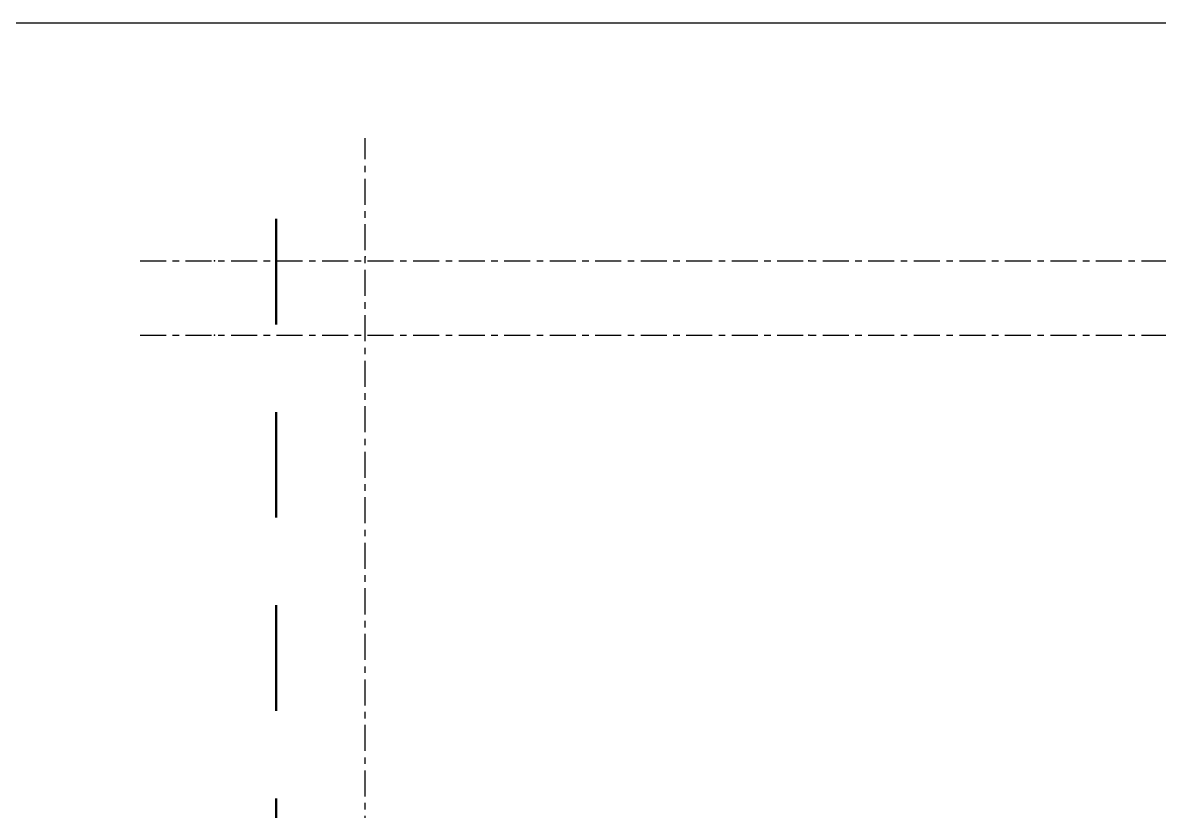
# Model space of a CAD drawing. Header units: millimetres. Extents: x 3774 to 718460, y -768339 to 192544.
# Drawn here: x 435251 to 442899, y -719169 to -713864 of the extents above; entities that cross this region are included whole.
import ezdxf
from ezdxf.enums import TextEntityAlignment as Align

# ---------------------------------------------------------------- set-up
doc = ezdxf.new("R2010")
doc.units = ezdxf.units.MM
doc.set_wipeout_variables(frame=1)
doc.linetypes.add('TA_GL_000.70000', pattern=[1.925, 0.7, -0.175, 0.175, -0.175, 0.7])
doc.linetypes.add('TA_HL_004.00000', pattern=[26, 14.2, -11.8])
for name, color, linetype in [('000 - 0_SYM_DWG_BREAKER_MAIN_COLOR_1', 7, 'Continuous'), ('000 - 0_SYM_DWG_BREAKER_WIPEOUT_', 7, 'Continuous'), ('000 - 0_SYM_DWG_GRID-BUBBLE_MAIN_COLOR_1', 7, 'Continuous'), ('000 - 0_SYM_DWG_GRIDLINE_MAIN_COLOR_251', 7, 'Continuous'), ('000 - 0_SYM_DWG_LEVEL_TEXT', 7, 'Continuous'), ('DIM', 7, 'Continuous')]:
    doc.layers.add(name, color=color, linetype=linetype)
doc.styles.add('ARIAL', font='arial.ttf')
doc.styles.add('Arial_1', font='arial.ttf', dxfattribs={"height": 125})
doc.styles.add('TA', font='', dxfattribs={"height": 4.5})
doc.styles.get('TA').set_extended_font_data('Cordia New')

# ---------------------------------------------------------------- blocks, each defined once
blk = doc.blocks.new('W-1-PP19-ST-ENT2_20260406-084955_STANDARD_PAPER_BLOCK')
at = {"layer": 'DIM', "color": 7}
blk.add_lwpolyline([(775, 0), (0, 0), (0, 443.999987), (775, 443.999987)], close=True, dxfattribs=at)
blk = doc.blocks.new('*U5909')
at = {"color": 7}
blk.add_wipeout([(28.31, 203.14), (0, 202.87), (0, 7.2), (9.89, 3.6), (-9.89, -3.6), (0, -7.2), (0, -167.12), (28.31, -166.85)], dxfattribs=at).dxf.layer = '000 - 0_SYM_DWG_BREAKER_WIPEOUT_'
at = {"layer": '000 - 0_SYM_DWG_BREAKER_MAIN_COLOR_1', "color": 7, "linetype": 'ByBlock', "lineweight": -2}
blk.add_line((0, 202.87), (0, 7.2), dxfattribs=at)
blk = doc.blocks.new('*U8518')
at = {"color": 7}
blk.add_point((0, 0), dxfattribs=at)
at = {"layer": '000 - 0_SYM_DWG_LEVEL_TEXT', "color": 7, "style": 'Arial_1'}
for tag, p in [('LV_NAME_1', (-165.78, -2.88)), ('LV_NAME_2', (-165.79, -7.97)), ('LV_NAME_3', (-165.8, -13.06))]:
    blk.add_attdef(tag, p, '', height=3, dxfattribs=at)
blk = doc.blocks.new('*U7975')
at = {"layer": '000 - 0_SYM_DWG_GRIDLINE_MAIN_COLOR_251', "color": 7, "linetype": 'ByBlock', "ltscale": 5}
blk.add_line((16, 0), (-354.34, 0), dxfattribs=at)
at = {"layer": '000 - 0_SYM_DWG_GRIDLINE_MAIN_COLOR_251', "color": 7}
blk.add_point((-338.34, 0), dxfattribs=at)
at = {"color": 7, "style": 'TA', "flags": 1}
blk.add_attdef('LOCATION', (6, -6), '', height=4.5, rotation=270, dxfattribs=at)
at = {"layer": '000 - 0_SYM_DWG_GRID-BUBBLE_MAIN_COLOR_1', "color": 7, "style": 'ARIAL'}
blk.add_attdef('GRID-HEAD', text='', height=4, rotation=90, dxfattribs=at).set_placement((34, 0), align=Align.MIDDLE_CENTER)
blk = doc.blocks.new('*U5908')
at = {"layer": '000 - 0_SYM_DWG_GRIDLINE_MAIN_COLOR_251', "color": 7, "linetype": 'ByBlock', "ltscale": 5}
blk.add_line((10, 0), (-471.24, 0), dxfattribs=at)
at = {"layer": '000 - 0_SYM_DWG_GRIDLINE_MAIN_COLOR_251', "color": 7}
blk.add_point((0, 0), dxfattribs=at)
at = {"color": 7, "style": 'TA', "flags": 1}
blk.add_attdef('LOCATION', (6, -6), '', height=4.5, rotation=270, dxfattribs=at)
blk = doc.blocks.new('*U5899')
at = {"color": 7}
blk.add_point((0, 0), dxfattribs=at)
at = {"layer": '000 - 0_SYM_DWG_LEVEL_TEXT', "color": 7, "style": 'Arial_1'}
for tag, p in [('LV_NAME_1', (-165.78, 11.92)), ('LV_NAME_2', (-165.79, 6.83)), ('LV_NAME_3', (-165.8, 1.74))]:
    blk.add_attdef(tag, p, '', height=3, dxfattribs=at)
blk = doc.blocks.new('W-1-PP19-SE-ENT3_20260407-142507PP19_ENT3_ELE1_DIMS_2')
at = {"color": 7, "xscale": 50, "yscale": 50, "zscale": 50}
for name, p in [('*U5899', (-8415.2, 118400)), ('*U8518', (-8415.2, 117900))]:
    blk.add_blockref(name, p, dxfattribs=at)
at = {"layer": '000 - 0_SYM_DWG_GRIDLINE_MAIN_COLOR_251', "color": 7, "linetype": 'TA_GL_000.70000'}
for name, p, xscale, yscale, zscale, rotation in [('*U7975', (-11400, 101510), 50.00000000000007, 50.00000000000007, 50.00000000000007, 270), ('*U5908', (-12415.2, 118400), 50.00000000000003, 50.00000000000003, 50.00000000000003, 180), ('*U5908', (-12415.2, 117900), 50.00000000000003, 50.00000000000003, 50.00000000000003, 180)]:
    blk.add_blockref(name, p, dxfattribs=dict(at, xscale=xscale, yscale=yscale, zscale=zscale, rotation=rotation))

msp = doc.modelspace()

# ---------------------------------------------------------------- block references
at = {"layer": 'DIM', "color": 7, "xscale": 50, "yscale": 50, "zscale": 50}
msp.add_blockref('W-1-PP19-ST-ENT2_20260406-084955_STANDARD_PAPER_BLOCK', (431586.197, -736063.653), dxfattribs=at)

# ---------------------------------------------------------------- next in the draw order: block references
at = {"color": 7, "linetype": 'TA_HL_004.00000', "lineweight": 50, "xscale": 50, "yscale": -50, "zscale": 50, "rotation": 180}
msp.add_blockref('*U5909', (436956.051, -725326.64), dxfattribs=at)

# ---------------------------------------------------------------- next in the draw order: block references
at = {"color": 7}
msp.add_blockref('W-1-PP19-SE-ENT3_20260407-142507PP19_ENT3_ELE1_DIMS_2', (448956.051, -833866.64), dxfattribs=at)

doc.saveas('drawing.dxf')
